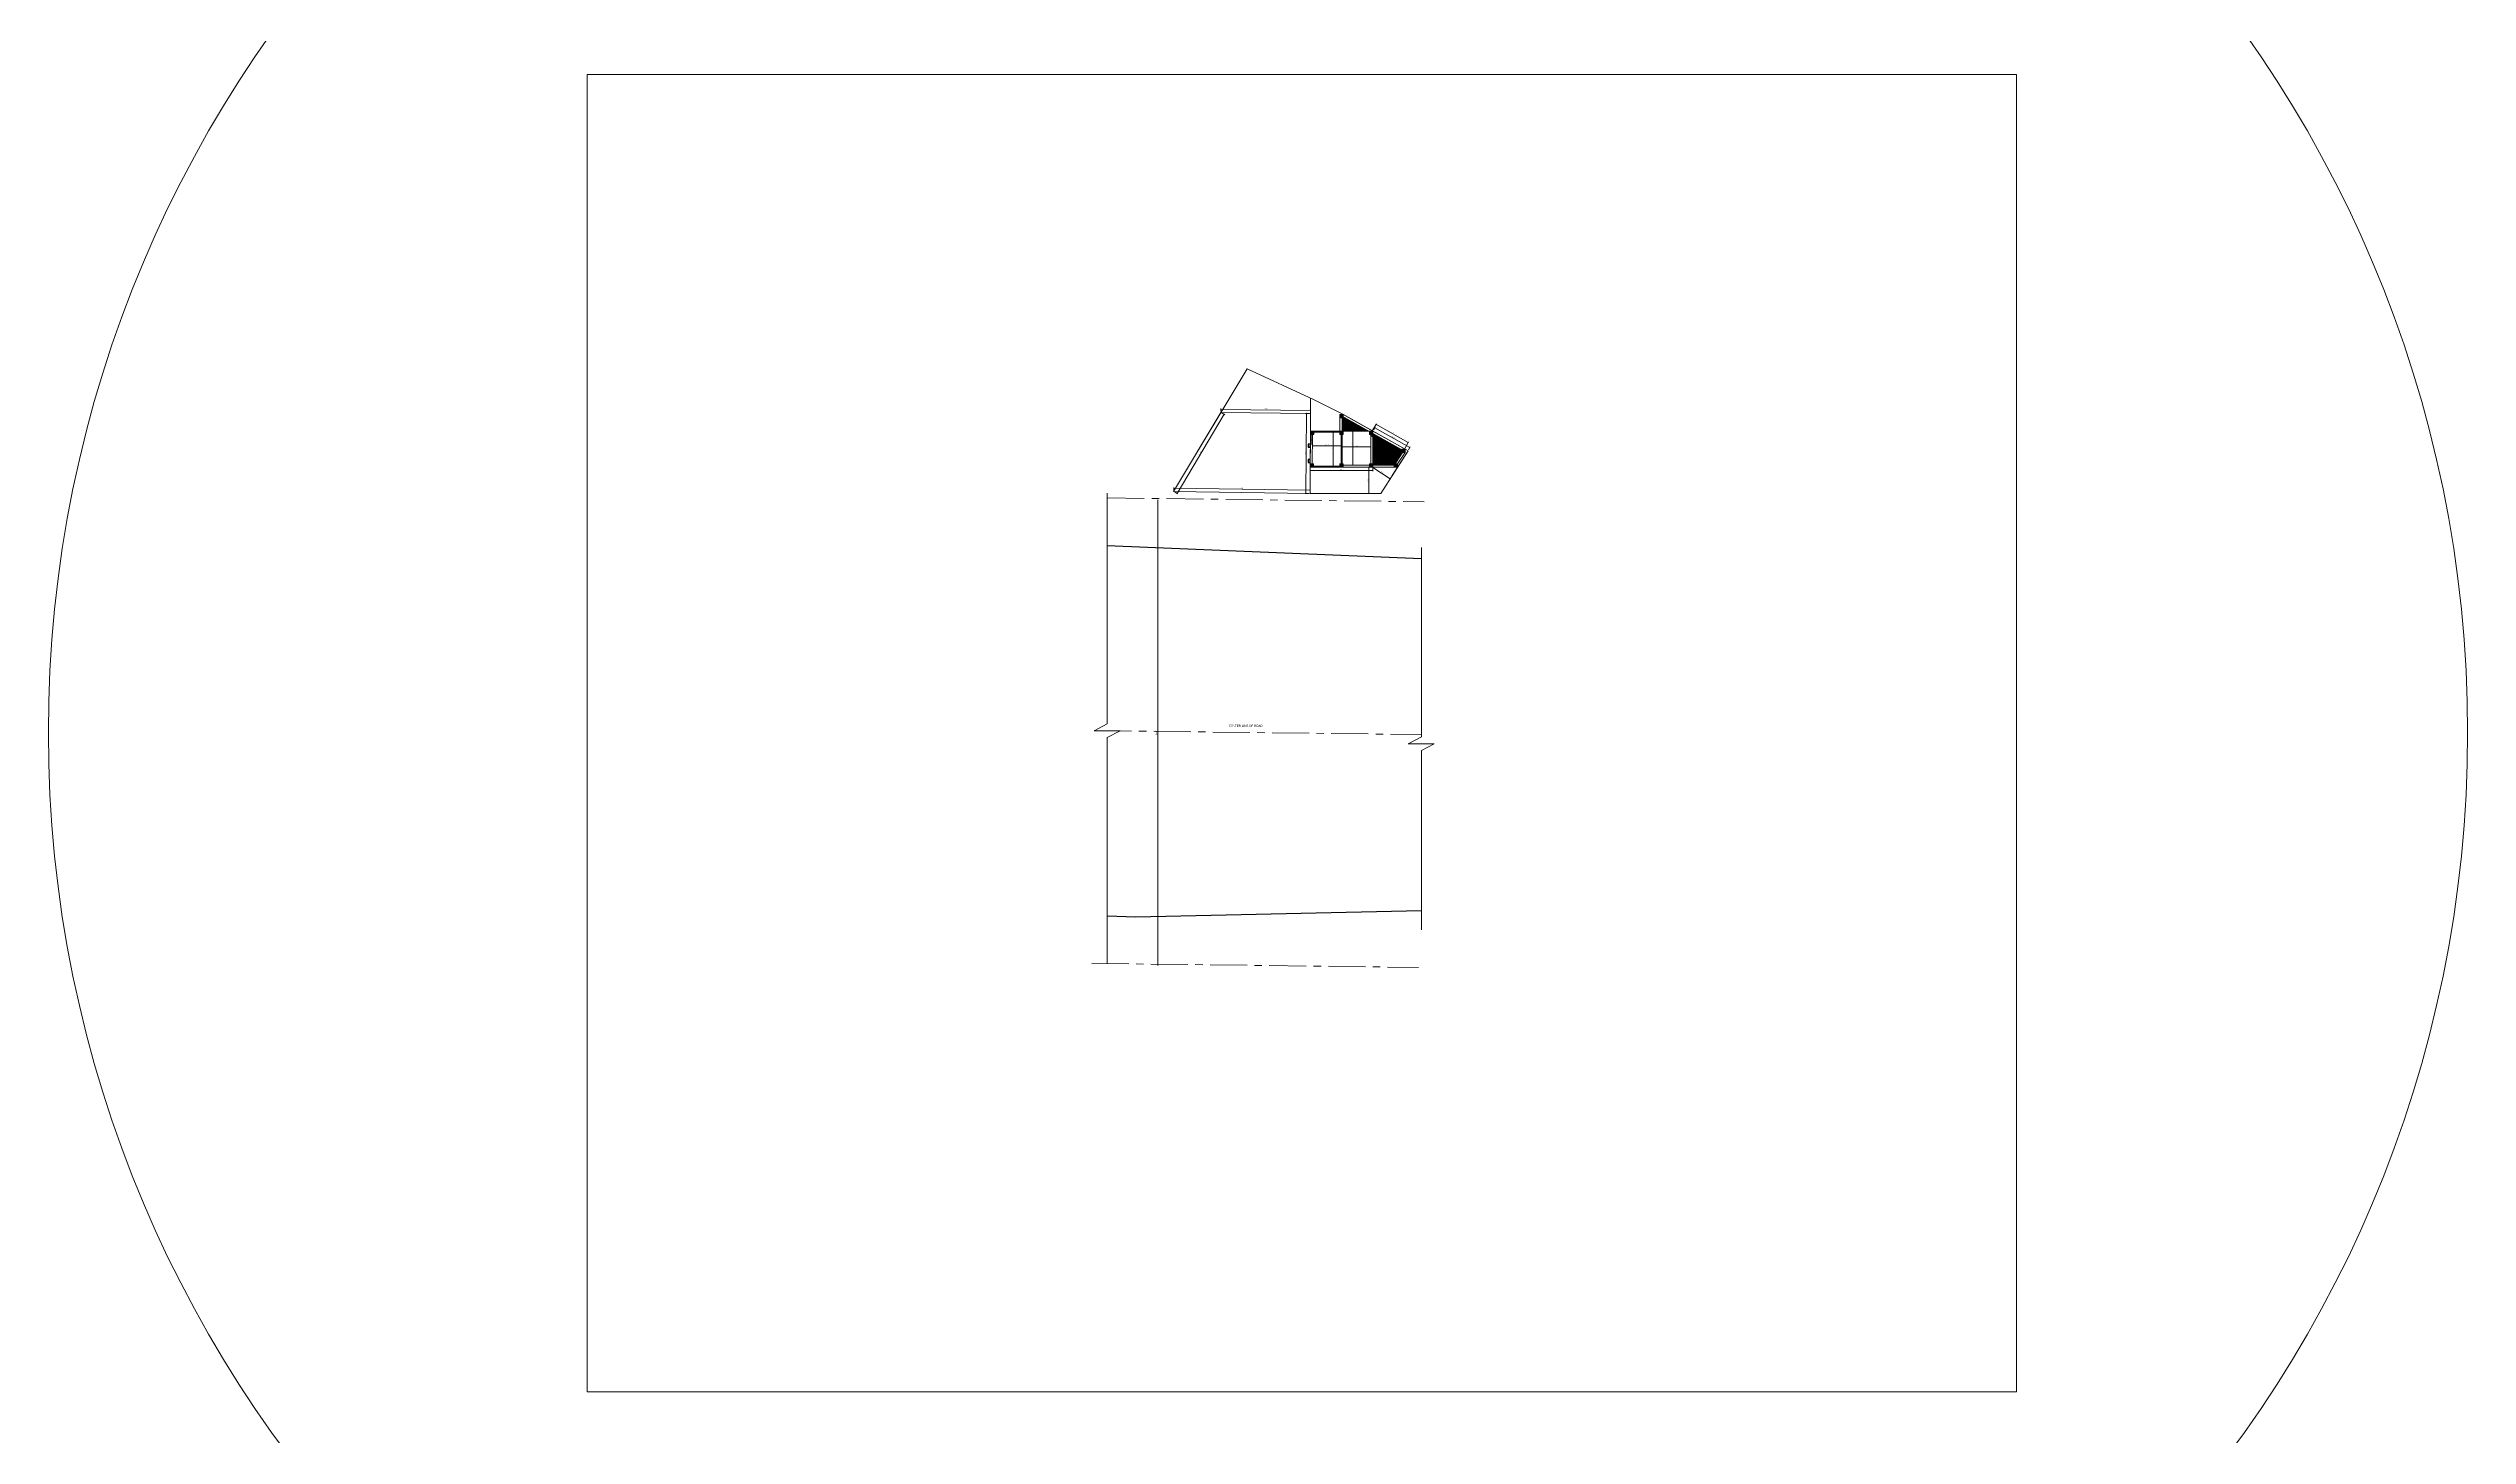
# Model space of a CAD drawing. Header units: inches. Extents: x 4069 to 291496, y -47643 to 12535.
# Drawn here: x 74546 to 84765, y -5665 to 199 of the extents above; entities that cross this region are included whole.
import ezdxf

# ---------------------------------------------------------------- set-up
doc = ezdxf.new("R2010")
doc.units = ezdxf.units.IN
doc.header["$LTSCALE"] = 5
doc.header["$MEASUREMENT"] = 0
doc.linetypes.add('CENTER', pattern=[2, 1.25, -0.25, 0.25, -0.25])
doc.layers.add('A-WALL', color=7, linetype='Continuous', lineweight=9)
doc.layers.add('DOOR', color=62, linetype='Continuous', lineweight=0)
for name, color, linetype in [('DIM', 5, 'Continuous'), ('TEXT', 6, 'Continuous'), ('WALL', 7, 'Continuous')]:
    doc.layers.add(name, color=color, linetype=linetype)
doc.layers.add('dim line', color=7, linetype='Continuous', lineweight=15, true_color=0xfab2b2)
doc.styles.get("Standard").update_dxf_attribs({"font": 'arial.ttf'})
doc.styles.add('tt', font='stylu.ttf', dxfattribs={"height": 8})
doc.dimstyles.new('Copy(2) of STANDARD', dxfattribs={"dimtxt": 2, "dimasz": 4, "dimexe": 0, "dimexo": 0, "dimgap": 2, "dimtad": 1, "dimdec": 0, "dimzin": 0, "dimdsep": 46, "dimlunit": 3, "dimtxsty": 'tt', "dimblk": 'ARCHTICK', "dimcen": 0.0505, "dimse1": 1, "dimse2": 1, "dimclrd": 5, "dimclre": 5, "dimclrt": 7, "dimadec": 1, "dimazin": 0, "dimtm": 1e-09, "dimtfac": 1, "dimtdec": 0, "dimtofl": 0, "dimtmove": 1, "dimatfit": 3, "dimfxl": 1, "dimtolj": 2, "dimtzin": 0, "dimlwd": 13, "dimarcsym": 0})
doc.dimstyles.new('Standard$0', dxfattribs={"dimtxt": 6, "dimasz": 4, "dimexe": 3, "dimexo": 6, "dimgap": 3, "dimtad": 1, "dimdec": 1, "dimzin": 0, "dimdsep": 46, "dimlunit": 4, "dimtxsty": 'Standard', "dimcen": 0.09, "dimclrd": 6, "dimclre": 6, "dimclrt": 7, "dimadec": 0, "dimazin": 0, "dimtfac": 1, "dimtdec": 1, "dimtix": 1, "dimtofl": 0, "dimtmove": 1, "dimatfit": 3, "dimfxl": 1, "dimtolj": 1, "dimtzin": 0, "dimlwd": 18, "dimlwe": 18, "dimarcsym": 0})

# ---------------------------------------------------------------- blocks, each defined once
blk = doc.blocks.new('_ArchTick')
at = {"color": 0, "linetype": 'ByBlock', "const_width": 0.15}
blk.add_lwpolyline([(-0.5, -0.5), (0.5, 0.5)], dxfattribs=at)
blk = doc.blocks.new('*D1963')
at = {"layer": 'Defpoints', "color": 0, "ltscale": 5, "transparency": 16777216}
for p in [(79689, -1710), (79233, -3677), (79664, -3677)]:
    blk.add_point(p, dxfattribs=at)
at = {"layer": 'DIM', "color": 5, "lineweight": 13, "ltscale": 5, "transparency": 16777216}
blk.add_line((79233, -1710), (79233, -3677), dxfattribs=at)
at = {"layer": 'DIM', "color": 5, "lineweight": 13, "ltscale": 5, "transparency": 16777216, "xscale": 4, "yscale": 4, "zscale": 4}
for p, rotation in [((79233, -1710), 90), ((79233, -3677), 270)]:
    blk.add_blockref('_ArchTick', p, dxfattribs=dict(at, rotation=rotation))
at = {"layer": 'DIM', "color": 7, "ltscale": 5, "transparency": 16777216, "insert": (79227, -2694), "char_height": 8, "attachment_point": 5, "rotation": 90, "style": 'tt'}
blk.add_mtext("\\A2;164'", dxfattribs=at)
blk = doc.blocks.new('oblique')
at = {"color": 0, "lineweight": -2}
blk.add_line((0.25, 0.25), (-0.25, -0.25), dxfattribs=at)
at = {"layer": 'dim line', "lineweight": 9}
for p, q in [((-0.4375, 0), (0.4375, 0)), ((0, 0.4375), (0, -0.4375))]:
    blk.add_line(p, q, dxfattribs=at)
blk = doc.blocks.new('*D1961')
at = {"layer": 'A-WALL', "color": 47, "lineweight": 0, "ltscale": 5, "transparency": 16777216}
for p, q in [((80135, -1572), (80121, -1572)), ((80135, -1682), (80121, -1682))]:
    blk.add_line(p, q, dxfattribs=at)
at = {"layer": 'A-WALL', "color": 33, "lineweight": 0, "ltscale": 5, "transparency": 16777216}
blk.add_line((80124, -1572), (80124, -1682), dxfattribs=at)
at = {"layer": 'Defpoints', "color": 0, "ltscale": 5, "transparency": 16777216}
for p in [(80140, -1572, -58), (80124, -1682), (80140, -1682, -58)]:
    blk.add_point(p, dxfattribs=at)
at = {"layer": 'A-WALL', "color": 33, "lineweight": 0, "ltscale": 5, "transparency": 16777216, "xscale": 2, "yscale": 2, "zscale": 2}
for p, rotation in [((80124, -1572), 90), ((80124, -1682), 270)]:
    blk.add_blockref('oblique', p, dxfattribs=dict(at, rotation=rotation))
at = {"layer": 'A-WALL', "color": 7, "ltscale": 5, "transparency": 16777216, "insert": (80121, -1627), "char_height": 4.5, "attachment_point": 5, "rotation": 90}
blk.add_mtext('\\A1;9\'-3"', dxfattribs=at)
blk = doc.blocks.new('_OBLIQUE')
at = {"color": 0, "linetype": 'ByBlock'}
blk.add_line((-0.5, -0.5), (0.5, 0.5), dxfattribs=at)
blk = doc.blocks.new('*D1962')
at = {"layer": 'A-WALL', "color": 47, "lineweight": 0, "ltscale": 5, "transparency": 16777216}
for p, q in [((80144, -1414), (80151, -1402)), ((80292, -1498), (80299, -1486))]:
    blk.add_line(p, q, dxfattribs=at)
at = {"layer": 'A-WALL', "color": 33, "lineweight": 0, "ltscale": 5, "transparency": 16777216}
blk.add_line((80149, -1405), (80297, -1488), dxfattribs=at)
at = {"layer": 'Defpoints', "color": 0, "ltscale": 5, "transparency": 16777216}
for p in [(80141, -1419, -58), (80290, -1502, -58), (80297, -1488)]:
    blk.add_point(p, dxfattribs=at)
at = {"layer": 'A-WALL', "color": 33, "lineweight": 0, "ltscale": 5, "transparency": 16777216, "xscale": 2, "yscale": 2, "zscale": 2}
for p, rotation in [((80149, -1405), 150.6791819765451), ((80297, -1488), 330.6791819765451)]:
    blk.add_blockref('oblique', p, dxfattribs=dict(at, rotation=rotation))
at = {"layer": 'A-WALL', "color": 7, "ltscale": 5, "transparency": 16777216, "insert": (80225, -1444), "char_height": 4.5, "attachment_point": 5, "rotation": 330.6792}
blk.add_mtext('\\A1;14\'-2"', dxfattribs=at)
blk = doc.blocks.new('*D1956')
at = {"layer": 'A-WALL', "color": 47, "lineweight": 0, "ltscale": 5, "transparency": 16777216}
for p, q in [((79943, -1423), (79976, -1423)), ((79943, -1567), (79976, -1567))]:
    blk.add_line(p, q, dxfattribs=at)
at = {"layer": 'A-WALL', "color": 33, "lineweight": 0, "ltscale": 5, "transparency": 16777216}
blk.add_line((79973, -1423), (79973, -1567), dxfattribs=at)
at = {"layer": 'Defpoints', "color": 0, "ltscale": 5, "transparency": 16777216}
for p in [(79938, -1423, -58), (79938, -1567, -58), (79973, -1567)]:
    blk.add_point(p, dxfattribs=at)
at = {"layer": 'A-WALL', "color": 33, "lineweight": 0, "ltscale": 5, "transparency": 16777216, "xscale": 2, "yscale": 2, "zscale": 2}
for p, rotation in [((79973, -1423), 90), ((79973, -1567), 270)]:
    blk.add_blockref('oblique', p, dxfattribs=dict(at, rotation=rotation))
at = {"layer": 'A-WALL', "color": 7, "ltscale": 5, "transparency": 16777216, "insert": (79970, -1495), "char_height": 4.5, "attachment_point": 5, "rotation": 90}
blk.add_mtext("\\A1;12'", dxfattribs=at)
blk = doc.blocks.new('*D1957')
at = {"layer": 'A-WALL', "color": 47, "lineweight": 0, "ltscale": 5, "transparency": 16777216}
for p, q in [((79886, -1490), (79886, -1478)), ((80007, -1490), (80007, -1478))]:
    blk.add_line(p, q, dxfattribs=at)
at = {"layer": 'A-WALL', "color": 33, "lineweight": 0, "ltscale": 5, "transparency": 16777216}
blk.add_line((79886, -1481), (80007, -1481), dxfattribs=at)
at = {"layer": 'Defpoints', "color": 0, "ltscale": 5, "transparency": 16777216}
for p in [(79886, -1495, -58), (80007, -1481), (80007, -1495, -58)]:
    blk.add_point(p, dxfattribs=at)
at = {"layer": 'A-WALL', "color": 33, "lineweight": 0, "ltscale": 5, "transparency": 16777216, "xscale": 2, "yscale": 2, "zscale": 2, "rotation": 180}
blk.add_blockref('oblique', (79886, -1481), dxfattribs=at)
at = {"layer": 'A-WALL', "color": 33, "lineweight": 0, "ltscale": 5, "transparency": 16777216, "xscale": 2, "yscale": 2, "zscale": 2}
blk.add_blockref('oblique', (80007, -1481), dxfattribs=at)
at = {"layer": 'A-WALL', "color": 7, "ltscale": 5, "transparency": 16777216, "insert": (79946, -1479), "char_height": 4.5, "attachment_point": 5}
blk.add_mtext('\\A1;10\'-1"', dxfattribs=at)
blk = doc.blocks.new('*D1958')
at = {"layer": 'A-WALL', "color": 33, "lineweight": 0, "ltscale": 5, "transparency": 16777216}
blk.add_line((80011, -1485), (80132, -1485), dxfattribs=at)
at = {"layer": 'A-WALL', "color": 47, "lineweight": 0, "ltscale": 5, "transparency": 16777216}
for p, q in [((80011, -1486), (80011, -1488)), ((80132, -1486), (80132, -1488))]:
    blk.add_line(p, q, dxfattribs=at)
at = {"layer": 'Defpoints', "color": 0, "ltscale": 5, "transparency": 16777216}
for p in [(80011, -1481, -58), (80132, -1481, -58), (80132, -1485)]:
    blk.add_point(p, dxfattribs=at)
at = {"layer": 'A-WALL', "color": 33, "lineweight": 0, "ltscale": 5, "transparency": 16777216, "xscale": 2, "yscale": 2, "zscale": 2, "rotation": 180}
blk.add_blockref('oblique', (80011, -1485), dxfattribs=at)
at = {"layer": 'A-WALL', "color": 33, "lineweight": 0, "ltscale": 5, "transparency": 16777216, "xscale": 2, "yscale": 2, "zscale": 2}
blk.add_blockref('oblique', (80132, -1485), dxfattribs=at)
at = {"layer": 'A-WALL', "color": 7, "ltscale": 5, "transparency": 16777216, "insert": (80072, -1483), "char_height": 4.5, "attachment_point": 5}
blk.add_mtext('\\A1;10\'-1"', dxfattribs=at)
blk = doc.blocks.new('*D1959')
at = {"layer": 'A-WALL', "color": 47, "lineweight": 0, "ltscale": 5, "transparency": 16777216}
for p, q in [((80069, -1391), (80054, -1391)), ((80064, -1563), (80054, -1563))]:
    blk.add_line(p, q, dxfattribs=at)
at = {"layer": 'A-WALL', "color": 33, "lineweight": 0, "ltscale": 5, "transparency": 16777216}
blk.add_line((80057, -1563), (80057, -1391), dxfattribs=at)
at = {"layer": 'Defpoints', "color": 0, "ltscale": 5, "transparency": 16777216}
for p in [(80057, -1391), (80074, -1391, -58), (80069, -1563, -58)]:
    blk.add_point(p, dxfattribs=at)
at = {"layer": 'A-WALL', "color": 33, "lineweight": 0, "ltscale": 5, "transparency": 16777216, "xscale": 2, "yscale": 2, "zscale": 2}
for p, rotation in [((80057, -1391), 90), ((80057, -1563), 270)]:
    blk.add_blockref('oblique', p, dxfattribs=dict(at, rotation=rotation))
at = {"layer": 'A-WALL', "color": 7, "ltscale": 5, "transparency": 16777216, "insert": (80054, -1477), "char_height": 4.5, "attachment_point": 5, "rotation": 90}
blk.add_mtext('\\A1;14\'-3"', dxfattribs=at)
blk = doc.blocks.new('*D1965')
at = {"layer": 'A-WALL', "color": 47, "lineweight": 0, "ltscale": 5, "transparency": 16777216}
for p, q in [((80141, -1558), (80141, -1551)), ((80231, -1558), (80231, -1551))]:
    blk.add_line(p, q, dxfattribs=at)
at = {"layer": 'A-WALL', "color": 33, "lineweight": 0, "ltscale": 5, "transparency": 16777216}
blk.add_line((80231, -1554), (80141, -1554), dxfattribs=at)
at = {"layer": 'Defpoints', "color": 0, "ltscale": 5, "transparency": 16777216}
for p in [(80141, -1554), (80141, -1563, -58), (80231, -1563, -58)]:
    blk.add_point(p, dxfattribs=at)
at = {"layer": 'A-WALL', "color": 33, "lineweight": 0, "ltscale": 5, "transparency": 16777216, "xscale": 2, "yscale": 2, "zscale": 2, "rotation": 180}
blk.add_blockref('oblique', (80141, -1554), dxfattribs=at)
at = {"layer": 'A-WALL', "color": 33, "lineweight": 0, "ltscale": 5, "transparency": 16777216, "xscale": 2, "yscale": 2, "zscale": 2}
blk.add_blockref('oblique', (80231, -1554), dxfattribs=at)
at = {"layer": 'A-WALL', "color": 7, "ltscale": 5, "transparency": 16777216, "insert": (80186, -1551), "char_height": 4.5, "attachment_point": 5}
blk.add_mtext('\\A1;7\'-6"', dxfattribs=at)
blk = doc.blocks.new('*D1966')
at = {"layer": 'A-WALL', "color": 47, "lineweight": 0, "ltscale": 5, "transparency": 16777216}
for p, q in [((80139, -1576), (80139, -1575)), ((80212, -1623), (80213, -1623))]:
    blk.add_line(p, q, dxfattribs=at)
at = {"layer": 'A-WALL', "color": 33, "lineweight": 0, "ltscale": 5, "transparency": 16777216}
blk.add_line((80141, -1573), (80214, -1620), dxfattribs=at)
at = {"layer": 'Defpoints', "color": 0, "ltscale": 5, "transparency": 16777216}
for p in [(80141, -1572, -58), (80214, -1620), (80215, -1619, -58)]:
    blk.add_point(p, dxfattribs=at)
at = {"layer": 'A-WALL', "color": 33, "lineweight": 0, "ltscale": 5, "transparency": 16777216, "xscale": 2, "yscale": 2, "zscale": 2}
for p, rotation in [((80141, -1573), 147.4840471670219), ((80214, -1620), 327.4840471670219)]:
    blk.add_blockref('oblique', p, dxfattribs=dict(at, rotation=rotation))
at = {"layer": 'A-WALL', "color": 7, "ltscale": 5, "transparency": 16777216, "insert": (80179, -1594), "char_height": 4.5, "attachment_point": 5, "rotation": 327.484}
blk.add_mtext('\\A1;7\'-4"', dxfattribs=at)
blk = doc.blocks.new('*D1967')
at = {"layer": 'A-WALL', "color": 47, "lineweight": 0, "ltscale": 5, "transparency": 16777216}
for p, q in [((80197, -1463), (80175, -1463)), ((80181, -1563), (80175, -1563))]:
    blk.add_line(p, q, dxfattribs=at)
at = {"layer": 'A-WALL', "color": 33, "lineweight": 0, "ltscale": 5, "transparency": 16777216}
blk.add_line((80178, -1463), (80178, -1563), dxfattribs=at)
at = {"layer": 'Defpoints', "color": 0, "ltscale": 5, "transparency": 16777216}
for p in [(80202, -1463, -58), (80178, -1563), (80186, -1563, -58)]:
    blk.add_point(p, dxfattribs=at)
at = {"layer": 'A-WALL', "color": 33, "lineweight": 0, "ltscale": 5, "transparency": 16777216, "xscale": 2, "yscale": 2, "zscale": 2}
for p, rotation in [((80178, -1463), 90), ((80178, -1563), 270)]:
    blk.add_blockref('oblique', p, dxfattribs=dict(at, rotation=rotation))
at = {"layer": 'A-WALL', "color": 7, "ltscale": 5, "transparency": 16777216, "insert": (80175, -1513), "char_height": 4.5, "attachment_point": 5, "rotation": 90}
blk.add_mtext('\\A1;8\'-3"', dxfattribs=at)
blk = doc.blocks.new('*D1968')
at = {"layer": 'A-WALL', "color": 47, "lineweight": 0, "ltscale": 5, "transparency": 16777216}
for p, q in [((80139, -1433), (80134, -1443)), ((80261, -1502), (80256, -1511))]:
    blk.add_line(p, q, dxfattribs=at)
at = {"layer": 'A-WALL', "color": 33, "lineweight": 0, "ltscale": 5, "transparency": 16777216}
blk.add_line((80135, -1440), (80257, -1509), dxfattribs=at)
at = {"layer": 'Defpoints', "color": 0, "ltscale": 5, "transparency": 16777216}
for p in [(80141, -1429, -58), (80257, -1509), (80263, -1498, -58)]:
    blk.add_point(p, dxfattribs=at)
at = {"layer": 'A-WALL', "color": 33, "lineweight": 0, "ltscale": 5, "transparency": 16777216, "xscale": 2, "yscale": 2, "zscale": 2}
for p, rotation in [((80135, -1440), 150.6791819765456), ((80257, -1509), 330.6791819765455)]:
    blk.add_blockref('oblique', p, dxfattribs=dict(at, rotation=rotation))
at = {"layer": 'A-WALL', "color": 7, "ltscale": 5, "transparency": 16777216, "insert": (80197, -1472), "char_height": 4.5, "attachment_point": 5, "rotation": 330.6792}
blk.add_mtext('\\A1;11\'-8"', dxfattribs=at)
blk = doc.blocks.new('*D1969')
at = {"layer": 'A-WALL', "color": 47, "lineweight": 0, "ltscale": 5, "transparency": 16777216}
for p, q in [((80137, -1421), (80156, -1388)), ((80273, -1498), (80292, -1464))]:
    blk.add_line(p, q, dxfattribs=at)
at = {"layer": 'A-WALL', "color": 33, "lineweight": 0, "ltscale": 5, "transparency": 16777216}
blk.add_line((80154, -1390), (80290, -1467), dxfattribs=at)
at = {"layer": 'Defpoints', "color": 0, "ltscale": 5, "transparency": 16777216}
for p in [(80134, -1426, -58), (80270, -1502, -58), (80290, -1467)]:
    blk.add_point(p, dxfattribs=at)
at = {"layer": 'A-WALL', "color": 33, "lineweight": 0, "ltscale": 5, "transparency": 16777216, "xscale": 2, "yscale": 2, "zscale": 2}
for p, rotation in [((80154, -1390), 150.679181976548), ((80290, -1467), 330.679181976548)]:
    blk.add_blockref('oblique', p, dxfattribs=dict(at, rotation=rotation))
at = {"layer": 'A-WALL', "color": 7, "ltscale": 5, "transparency": 16777216, "insert": (80224, -1426), "char_height": 4.5, "attachment_point": 5, "rotation": 330.6792}
blk.add_mtext("\\A1;13'", dxfattribs=at)
blk = doc.blocks.new('*D1970')
at = {"layer": 'A-WALL', "color": 47, "lineweight": 0, "ltscale": 5, "transparency": 16777216}
for p, q in [((79876, -1577), (79876, -1588)), ((80141, -1577), (80141, -1588))]:
    blk.add_line(p, q, dxfattribs=at)
at = {"layer": 'A-WALL', "color": 33, "lineweight": 0, "ltscale": 5, "transparency": 16777216}
blk.add_line((79876, -1585), (80141, -1585), dxfattribs=at)
at = {"layer": 'Defpoints', "color": 0, "ltscale": 5, "transparency": 16777216}
for p in [(79876, -1572, -58), (80141, -1572, -58), (80141, -1585)]:
    blk.add_point(p, dxfattribs=at)
at = {"layer": 'A-WALL', "color": 33, "lineweight": 0, "ltscale": 5, "transparency": 16777216, "xscale": 2, "yscale": 2, "zscale": 2, "rotation": 180}
blk.add_blockref('oblique', (79876, -1585), dxfattribs=at)
at = {"layer": 'A-WALL', "color": 33, "lineweight": 0, "ltscale": 5, "transparency": 16777216, "xscale": 2, "yscale": 2, "zscale": 2}
blk.add_blockref('oblique', (80141, -1585), dxfattribs=at)
at = {"layer": 'A-WALL', "color": 7, "ltscale": 5, "transparency": 16777216, "insert": (80009, -1582), "char_height": 4.5, "attachment_point": 5}
blk.add_mtext('\\A1;22\'-1"', dxfattribs=at)
blk = doc.blocks.new('*D1972')
at = {"layer": 'A-WALL', "color": 47, "lineweight": 0, "ltscale": 5, "transparency": 16777216}
for p, q in [((79881, -1433), (79880, -1433)), ((79881, -1474), (79880, -1474))]:
    blk.add_line(p, q, dxfattribs=at)
at = {"layer": 'A-WALL', "color": 33, "lineweight": 0, "ltscale": 5, "transparency": 16777216}
blk.add_line((79883, -1433), (79883, -1474), dxfattribs=at)
at = {"layer": 'Defpoints', "color": 0, "ltscale": 5, "transparency": 16777216}
for p in [(79883, -1474), (79886, -1433, -58), (79886, -1474, -58)]:
    blk.add_point(p, dxfattribs=at)
at = {"layer": 'A-WALL', "color": 33, "lineweight": 0, "ltscale": 5, "transparency": 16777216, "xscale": 2, "yscale": 2, "zscale": 2}
for p, rotation in [((79883, -1433), 90), ((79883, -1474), 270)]:
    blk.add_blockref('oblique', p, dxfattribs=dict(at, rotation=rotation))
at = {"layer": 'A-WALL', "color": 7, "ltscale": 5, "transparency": 16777216, "insert": (79881, -1454), "char_height": 4.5, "attachment_point": 5, "rotation": 90}
blk.add_mtext('\\A1;3\'-6"', dxfattribs=at)
blk = doc.blocks.new('*D2563')
at = {"layer": 'A-WALL', "color": 47, "lineweight": 0, "ltscale": 5, "transparency": 16777216}
for p, q in [((79499, -1335), (79499, -1324)), ((79878, -1339), (79878, -1329))]:
    blk.add_line(p, q, dxfattribs=at)
at = {"layer": 'A-WALL', "color": 33, "lineweight": 0, "ltscale": 5, "transparency": 16777216}
blk.add_line((79878, -1332), (79499, -1327), dxfattribs=at)
at = {"layer": 'Defpoints', "color": 0, "ltscale": 5, "transparency": 16777216}
for p in [(79499, -1327), (79499, -1340, -58), (79878, -1344, -58)]:
    blk.add_point(p, dxfattribs=at)
at = {"layer": 'A-WALL', "color": 33, "lineweight": 0, "ltscale": 5, "transparency": 16777216, "xscale": 2, "yscale": 2, "zscale": 2}
for p, rotation in [((79499, -1327), 179.3189926732725), ((79878, -1332), 359.3189926732724)]:
    blk.add_blockref('oblique', p, dxfattribs=dict(at, rotation=rotation))
at = {"layer": 'A-WALL', "color": 7, "ltscale": 5, "transparency": 16777216, "insert": (79689, -1327), "char_height": 4.5, "attachment_point": 5, "rotation": 359.319}
blk.add_mtext('\\A1;31\'-7"', dxfattribs=at)
blk = doc.blocks.new('*D2564')
at = {"layer": 'A-WALL', "color": 33, "lineweight": 0, "ltscale": 5, "transparency": 16777216}
blk.add_line((79513, -1348), (79314, -1682), dxfattribs=at)
at = {"layer": 'A-WALL', "color": 47, "lineweight": 0, "ltscale": 5, "transparency": 16777216}
for p, q in [((79503, -1342), (79516, -1350)), ((79304, -1676), (79316, -1684))]:
    blk.add_line(p, q, dxfattribs=at)
at = {"layer": 'Defpoints', "color": 0, "ltscale": 5, "transparency": 16777216}
for p in [(79499, -1340, -58), (79300, -1674, -58), (79314, -1682)]:
    blk.add_point(p, dxfattribs=at)
at = {"layer": 'A-WALL', "color": 33, "lineweight": 0, "ltscale": 5, "transparency": 16777216, "xscale": 2, "yscale": 2, "zscale": 2}
for p, rotation in [((79513, -1348), 59.11731704924701), ((79314, -1682), 239.117317049247)]:
    blk.add_blockref('oblique', p, dxfattribs=dict(at, rotation=rotation))
at = {"layer": 'A-WALL', "color": 7, "ltscale": 5, "transparency": 16777216, "insert": (79411, -1514), "char_height": 4.5, "attachment_point": 5, "rotation": 59.1173}
blk.add_mtext('\\A1;32\'-5"', dxfattribs=at)
blk = doc.blocks.new('*D2565')
at = {"layer": 'A-WALL', "color": 47, "lineweight": 0, "ltscale": 5, "transparency": 16777216}
for p, q in [((79300, -1669), (79300, -1657)), ((79876, -1677), (79876, -1666))]:
    blk.add_line(p, q, dxfattribs=at)
at = {"layer": 'A-WALL', "color": 33, "lineweight": 0, "ltscale": 5, "transparency": 16777216}
blk.add_line((79300, -1660), (79876, -1669), dxfattribs=at)
at = {"layer": 'Defpoints', "color": 0, "ltscale": 5, "transparency": 16777216}
for p in [(79300, -1674, -58), (79875, -1682, -58), (79876, -1669)]:
    blk.add_point(p, dxfattribs=at)
at = {"layer": 'A-WALL', "color": 33, "lineweight": 0, "ltscale": 5, "transparency": 16777216, "xscale": 2, "yscale": 2, "zscale": 2}
for p, rotation in [((79300, -1660), 179.1401444559383), ((79876, -1669), 359.1401444559383)]:
    blk.add_blockref('oblique', p, dxfattribs=dict(at, rotation=rotation))
at = {"layer": 'A-WALL', "color": 7, "ltscale": 5, "transparency": 16777216, "insert": (79588, -1661), "char_height": 4.5, "attachment_point": 5, "rotation": 359.1401}
blk.add_mtext("\\A1;48'", dxfattribs=at)
blk = doc.blocks.new('*D2566')
at = {"layer": 'A-WALL', "color": 47, "lineweight": 0, "ltscale": 5, "transparency": 16777216}
for p, q in [((79873, -1344), (79857, -1344)), ((79870, -1682), (79855, -1682))]:
    blk.add_line(p, q, dxfattribs=at)
at = {"layer": 'A-WALL', "color": 33, "lineweight": 0, "ltscale": 5, "transparency": 16777216}
blk.add_line((79858, -1682), (79860, -1344), dxfattribs=at)
at = {"layer": 'Defpoints', "color": 0, "ltscale": 5, "transparency": 16777216}
for p in [(79860, -1344), (79878, -1344, -58), (79875, -1682, -58)]:
    blk.add_point(p, dxfattribs=at)
at = {"layer": 'A-WALL', "color": 33, "lineweight": 0, "ltscale": 5, "transparency": 16777216, "xscale": 2, "yscale": 2, "zscale": 2}
for p, rotation in [((79860, -1344), 89.62590714723008), ((79858, -1682), 269.6259071472301)]:
    blk.add_blockref('oblique', p, dxfattribs=dict(at, rotation=rotation))
at = {"layer": 'A-WALL', "color": 7, "ltscale": 5, "transparency": 16777216, "insert": (79856, -1513), "char_height": 4.5, "attachment_point": 5, "rotation": 89.6259}
blk.add_mtext('\\A1;28\'-2"', dxfattribs=at)

msp = doc.modelspace()

# ---------------------------------------------------------------- hatches: boundary and pattern name
at = {"layer": 'A-WALL', "ltscale": 5}
h = msp.add_hatch(dxfattribs=at)
h.set_pattern_fill('ANSI31', color=256)
h.set_pattern_definition([(45, (55564.70544, -3071.51249), (-0.08838834765, 0.08838834765), [])])
h.paths.add_polyline_path([(79891.16235, -1432.79134), (79891.16235, -1418.79134), (79877.16235, -1418.79134), (79877.16235, -1432.79134)])
h = msp.add_hatch(dxfattribs=at)
h.set_pattern_fill('ANSI31', color=256)
h.set_pattern_definition([(45, (55579.67826, -3000.98769), (-0.08838834765, 0.08838834765), [])])
h.paths.add_polyline_path([(80015.75628, -1348.26654), (80001.75628, -1348.26654), (80001.75628, -1362.26654), (80015.75628, -1362.26654)])
h = msp.add_hatch(dxfattribs=at)
h.set_pattern_fill('ANSI31', color=256)
h.set_pattern_definition([(45, (55579.67826, -3071.51249), (-0.08838834765, 0.08838834765), [])])
h.paths.add_polyline_path([(80015.75628, -1418.79134), (80001.75628, -1418.79134), (80001.75628, -1432.79134), (80015.75628, -1432.79134)])
h = msp.add_hatch(dxfattribs=at)
h.set_pattern_fill('ANSI31', color=256)
h.paths.add_polyline_path([(80015.75628, -1358.58893), (80015.75628, -1362.26654), (80010.75628, -1362.26654), (80010.75628, -1418.79134), (80122.94444, -1418.79134)])
h = msp.add_hatch(dxfattribs=at)
h.set_pattern_fill('ANSI31', color=256)
h.set_pattern_definition([(45, (55595.62394, -3071.51249), (-0.08838834765, 0.08838834765), [])])
h.paths.add_polyline_path([(80141.32307, -1432.79134), (80141.32307, -1418.79134), (80127.32307, -1418.79134), (80127.32307, -1432.79134)])
h = msp.add_hatch(dxfattribs=at)
h.set_pattern_fill('ANSI31', color=256)
h.paths.add_polyline_path([(80266.42953, -1509.11231), (80263.20971, -1509.11231), (80263.20971, -1497.57157), (80141.32307, -1429.11373), (80141.32307, -1432.79134), (80141.32307, -1562.79134), (80231.11399, -1562.79134), (80231.11399, -1557.79134), (80234.33381, -1557.79134)])
h.paths.add_polyline_path([(80178.83313, -1555.43519), (80193.60086, -1555.43519), (80193.60086, -1546.162), (80178.83313, -1546.162)], flags=24)
h.paths.add_polyline_path([(80180.14329, -1520.43091), (80180.14329, -1505.66318), (80170.8701, -1505.66318), (80170.8701, -1520.43091)], flags=24)
h.paths.add_polyline_path([(80187.02727, -1471.42913), (80202.95148, -1480.37299), (80207.49256, -1472.28778), (80191.56835, -1463.34392)], flags=24)
h = msp.add_hatch(dxfattribs=at)
h.set_pattern_fill('ANSI31', color=256)
h.set_pattern_definition([(45, (55731.51058, -2998.83345), (-0.08838834765, 0.08838834765), [])])
h.paths.add_polyline_path([(80263.20971, -1495.11231), (80263.20971, -1509.11231), (80277.20971, -1509.11231), (80277.20971, -1495.11231)])
h = msp.add_hatch(dxfattribs=at)
h.set_pattern_fill('ANSI31', color=256)
h.set_pattern_definition([(45, (55563.79788, -3061.5127), (-0.08838834765, 0.08838834765), [])])
h.paths.add_polyline_path([(79876.25478, -1557.79156), (79876.25478, -1571.79156), (79890.25478, -1571.79156), (79890.25478, -1557.79156)])
h = msp.add_hatch(dxfattribs=at)
h.set_pattern_fill('ANSI31', color=256)
h.set_pattern_definition([(45, (55579.67826, -3061.51249), (-0.08838834765, 0.08838834765), [])])
h.paths.add_polyline_path([(80015.75628, -1557.79134), (80001.75628, -1557.79134), (80001.75628, -1571.79134), (80015.75628, -1571.79134)])
h = msp.add_hatch(dxfattribs=at)
h.set_pattern_fill('ANSI31', color=256)
h.set_pattern_definition([(45, (55595.62394, -3061.51249), (-0.08838834765, 0.08838834765), [])])
h.paths.add_polyline_path([(80127.32307, -1557.79134), (80127.32307, -1571.79134), (80141.32307, -1571.79134), (80141.32307, -1557.79134)])
h = msp.add_hatch(dxfattribs=at)
h.set_pattern_fill('ANSI31', color=256)
h.set_pattern_definition([(45, (55699.41486, -3061.51249), (-0.08838834765, 0.08838834765), [])])
h.paths.add_polyline_path([(80231.11399, -1557.79134), (80231.11399, -1571.79134), (80245.11399, -1571.79134), (80245.11399, -1557.79134)])

# ---------------------------------------------------------------- linework, layer by layer
for p, q in [((79019.26753, -1902.17077, -31.2793), (80346.02203, -1957.14548, -59.12383)), ((79139.61726, -3473.95849, 1.516), (79019.26753, -3468.79189, 1.516)), ((80346.02203, -3445.88322, 1.516), (79139.61726, -3473.95849, 1.516))]:
    msp.add_line(p, q)
for p, q in [((79877.64811, -1344.39347), (79878.07193, -1279.48231)), ((79891.16235, -1423.29134), (80001.75628, -1423.29134)), ((80001.75628, -1418.79134), (80001.75628, -1362.26654)), ((80010.75628, -1418.79134), (80010.75628, -1362.26654)), ((80011.34899, -1356.11357), (80136.91578, -1426.63837)), ((80015.75628, -1348.26654), (80141.32307, -1418.79134)), ((80245.11399, -1477.08569), (80141.32307, -1418.79134)), ((80263.20971, -1497.57157), (80141.32307, -1429.11373)), ((79886.07113, -1432.79134), (79885.18968, -1557.79134)), ((80006.50628, -1432.79134), (80006.50628, -1557.79134)), ((80011.00628, -1432.79134), (80011.00628, -1557.79134)), ((80132.32307, -1557.79134), (80132.32307, -1432.79134)), ((80223.05668, -1606.39313), (80289.56895, -1502.05389)), ((80234.33381, -1557.79134), (80269.69593, -1504.15822)), ((80245.11399, -1571.79134), (80289.56895, -1502.05389)), ((80245.11399, -1557.79134), (80277.20971, -1509.11231)), ((79890.18949, -1567.29134), (80001.75628, -1567.29134)), ((80015.75628, -1562.79134), (80127.32307, -1562.79134)), ((80141.32307, -1562.79134), (80231.11399, -1562.79134)), ((80141.32307, -1571.79134), (80245.11399, -1571.79134)), ((79875.44127, -1682.38626), (80174.61396, -1682.38626)), ((79875.44127, -1682.38626), (80025.02762, -1682.38626))]:
    msp.add_line(p, q, dxfattribs=at)
at = {"layer": 'A-WALL', "linetype": 'CENTER', "ltscale": 25}
for p, q in [((79019.26753, -1701.34349), (80358.14325, -1717.83743)), ((78965.44781, -2684.75514), (80346.02203, -2701.76277)), ((78953.32659, -3668.68048), (80333.90082, -3685.68811))]:
    msp.add_line(p, q, dxfattribs=at)
at = {"layer": 'A-WALL', "ltscale": 5, "elevation": -58.16904}
for points in [[(79609.63165, -1155.2048), (79299.50613, -1673.74238), (79875.44127, -1682.38626), (80174.61396, -1682.38626), (80289.56895, -1502.05389), (80013.47507, -1346.9853), (79890.10999, -1285.05546)], [(79876.16337, -1571.79134), (80141.32307, -1571.79134), (80141.32307, -1418.79134), (80015.75628, -1348.26654), (80001.75628, -1348.26654), (80001.75628, -1418.79134), (79877.16235, -1418.79134)], [(79877.16235, -1432.79134), (79891.16235, -1432.79134), (79891.16235, -1418.79134), (79877.16235, -1418.79134)], [(80001.75628, -1362.26654), (80015.75628, -1362.26654), (80015.75628, -1348.26654), (80001.75628, -1348.26654)], [(80001.75628, -1418.79134), (80141.32307, -1418.79134), (80015.75628, -1348.26654), (80001.75628, -1348.26654)], [(80001.75628, -1418.79134), (80001.75628, -1348.26654), (80015.75628, -1348.26654), (80141.32307, -1418.79134), (80122.94444, -1418.79134), (80015.75628, -1358.58893), (80015.75628, -1362.26654), (80010.75628, -1362.26654), (80010.75628, -1418.79134)], [(80001.75628, -1432.79134), (80015.75628, -1432.79134), (80015.75628, -1418.79134), (80001.75628, -1418.79134)], [(80015.75628, -1358.58893), (80015.75628, -1362.26654), (80010.75628, -1362.26654), (80010.75628, -1418.79134), (80122.94444, -1418.79134)], [(80127.32307, -1432.79134), (80141.32307, -1432.79134), (80141.32307, -1418.79134), (80127.32307, -1418.79134)], [(80141.32307, -1418.79134), (80141.32307, -1429.11373), (80263.20971, -1497.57157), (80263.20971, -1509.11231), (80266.42953, -1509.11231), (80234.33381, -1557.79134), (80231.11399, -1557.79134), (80231.11399, -1562.79134), (80141.32307, -1562.79134), (80141.32307, -1571.79134), (80245.11399, -1571.79134), (80289.56895, -1502.05389), (80245.11399, -1477.08569)], [(80263.20971, -1495.11231), (80277.20971, -1495.11231), (80277.20971, -1509.11231), (80263.20971, -1509.11231)], [(79876.25478, -1557.79156), (79890.25478, -1557.79156), (79890.25478, -1571.79156), (79876.25478, -1571.79156)], [(80001.75628, -1557.79134), (80015.75628, -1557.79134), (80015.75628, -1571.79134), (80001.75628, -1571.79134)], [(80127.32307, -1557.79134), (80141.32307, -1557.79134), (80141.32307, -1571.79134), (80127.32307, -1571.79134)], [(80231.11399, -1557.79134), (80245.11399, -1557.79134), (80245.11399, -1571.79134), (80231.11399, -1571.79134)]]:
    msp.add_lwpolyline(points, close=True, dxfattribs=at)
at = {"layer": 'A-WALL', "linetype": 'Continuous', "ltscale": 5}
for points, elevation in [([(79019.26753, -1680.87017), (79019.26753, -2656.74065), (78963.6778, -2685.67647), (79072.94074, -2685.92647), (79019.26753, -2714.53545), (79019.26753, -3669.49282)], -31.2793), ([(80346.02203, -1910.29663), (80346.02203, -2711.71537), (80290.43231, -2740.65119), (80399.69525, -2740.90119), (80346.02203, -2769.51016), (80346.02203, -3526.94646)], -59.12383)]:
    msp.add_lwpolyline(points, dxfattribs=dict(at, elevation=elevation))
at = {"layer": 'DOOR', "lineweight": 13}
msp.add_lwpolyline([(76821.84174, 88.19251), (82860.0879, 88.19251), (82860.0879, -5478.89657), (76821.84174, -5478.89657)], close=True, dxfattribs=at)
at = {"layer": 'DOOR', "lineweight": 13, "elevation": -58.16904}
msp.add_lwpolyline([(79299.50613, -1673.74238), (79875.44127, -1682.38626), (79877.64811, -1344.39347), (79499.17279, -1339.89477)], close=True, dxfattribs=at)
at = {"layer": 'DOOR', "lineweight": 13}
msp.add_circle((79655.73492, -2693.25895), 5109.35508, dxfattribs=at)
at = {"layer": 'WALL', "color": 2, "linetype": 'ByBlock', "ltscale": 5, "elevation": -58.16904}
for points in [[(79867.79986, -1474.27904), (79867.72151, -1486.27901), (79876.72096, -1486.39313), (79876.79931, -1474.39316)], [(79867.37546, -1539.27888), (79867.29711, -1551.27886), (79876.29656, -1551.39297), (79876.37491, -1539.393)]]:
    msp.add_lwpolyline(points, close=True, dxfattribs=at)

# ---------------------------------------------------------------- texts
at = {"layer": 'TEXT', "lineweight": 70, "style": 'tt'}
msp.add_text('CENTER LINE OF ROAD ', height=9, dxfattribs=at).set_placement((79532.60478, -2668.95024, -58.16904))

# ---------------------------------------------------------------- dimensions: what is measured, and where the dimension line sits
at = {"layer": 'A-WALL', "ltscale": 5}
for p1, p2, distance, picture, middle in [((79877.64811, -1344.39347, -58.16904), (79499.17279, -1339.89477, -58.16904), -12.74121, '*D2563', (79688.59515, -1326.60489)), ((79499.17279, -1339.89477, -58.16904), (79299.50613, -1673.74238, -58.16904), 16.52111, '*D2564', (79411.11595, -1513.86182)), ((79875.44127, -1682.38626, -58.16904), (79877.64811, -1344.39347, -58.16904), 17.79149, '*D2566', (79855.95606, -1513.25544)), ((80141.32307, -1429.11373, -58.16904), (80263.20971, -1497.57157, -58.16904), -12.64187, '*D1968', (80197.44565, -1471.92581)), ((80134.32307, -1425.79134, -58.16904), (80270.20971, -1502.11231, -58.16904), 40.83083, '*D1969', (80223.63194, -1425.91126)), ((80141.32307, -1418.79134, -58.16904), (80289.56895, -1502.05389, -58.16904), 15.78929, '*D1962', (80224.5292, -1444.25034)), ((80141.32307, -1571.79134, -58.16904), (80215.12431, -1618.83681, -58.16904), -1.39243, '*D1966', (80178.95343, -1594.16932)), ((79299.50613, -1673.74238, -58.16904), (79875.44127, -1682.38626, -58.16904), 13.87952, '*D2565', (79587.72397, -1661.3891))]:
    dim = msp.add_aligned_dim(p1=p1, p2=p2, distance=distance, dimstyle='Standard$0', override={"dimtxt": 4.5, "dimasz": 2, "dimexo": 5, "dimgap": 0.5, "dimdec": 0, "dimzin": 12, "dimpost": '\\X', "dimblk": 'oblique', "dimcen": 3, "dimclrd": 33, "dimclre": 47, "dimtfac": 0.5, "dimtdec": 0, "dimfxl": 3, "dimlwd": 0, "dimlwe": 0}, dxfattribs=at)
    dim.commit()
    dim.dimension.update_dxf_attribs({"geometry": picture, "text_midpoint": middle})
for base, p1, p2, picture, middle in [((79973.23509, -1567.29134), (79938.34223, -1423.29134, -58.16904), (79938.34223, -1567.29134, -58.16904), '*D1956', (79970.47588, -1495.29134)), ((80056.99488, -1391.37597), (80069.19575, -1562.79134, -58.16904), (80074.13238, -1391.37597, -58.16904), '*D1959', (80054.19577, -1477.08365)), ((79883.444, -1474.45369), (79886.07113, -1432.79134, -58.16904), (79886.07113, -1474.45369, -58.16904), '*D1972', (79880.64489, -1453.62252)), ((80178.27511, -1562.79134), (80202.26639, -1463.34265, -58.16904), (80186.21853, -1562.79134, -58.16904), '*D1967', (80175.476, -1513.067)), ((80124.24856, -1682.38626), (80140.31104, -1571.79134, -58.16904), (80140.31104, -1682.38626, -58.16904), '*D1961', (80121.44945, -1627.0888))]:
    dim = msp.add_linear_dim(base=base, p1=p1, p2=p2, angle=90, dimstyle='Standard$0', override={"dimtxt": 4.5, "dimasz": 2, "dimexo": 5, "dimgap": 0.5, "dimdec": 0, "dimzin": 12, "dimpost": '\\X', "dimblk": 'oblique', "dimcen": 3, "dimclrd": 33, "dimclre": 47, "dimtfac": 0.5, "dimtdec": 0, "dimfxl": 3, "dimlwd": 0, "dimlwe": 0}, dxfattribs=at)
    dim.commit()
    dim.dimension.update_dxf_attribs({"geometry": picture, "text_midpoint": middle})
for base, p1, p2, picture, middle in [((80006.50628, -1481.46659), (79885.6304, -1495.29134, -58.16904), (80006.50628, -1495.29134, -58.16904), '*D1957', (79946.06834, -1478.66902)), ((80132.32307, -1485.30274), (80011.00628, -1481.46659, -58.16904), (80132.32307, -1481.46659, -58.16904), '*D1958', (80071.66467, -1482.50516)), ((80141.32307, -1584.74684), (79876.16337, -1571.79134, -58.16904), (80141.32307, -1571.79134, -58.16904), '*D1970', (80008.74322, -1581.98763)), ((80141.32307, -1553.56394), (80231.11399, -1562.79134, -58.16904), (80141.32307, -1562.79134, -58.16904), '*D1965', (80186.21853, -1550.76636))]:
    dim = msp.add_linear_dim(base=base, p1=p1, p2=p2, dimstyle='Standard$0', override={"dimtxt": 4.5, "dimasz": 2, "dimexo": 5, "dimgap": 0.5, "dimdec": 0, "dimzin": 12, "dimpost": '\\X', "dimblk": 'oblique', "dimcen": 3, "dimclrd": 33, "dimclre": 47, "dimtfac": 0.5, "dimtdec": 0, "dimfxl": 3, "dimlwd": 0, "dimlwe": 0}, dxfattribs=at)
    dim.commit()
    dim.dimension.update_dxf_attribs({"geometry": picture, "text_midpoint": middle})
at = {"layer": 'DIM', "ltscale": 5}
dim = msp.add_linear_dim(base=(79232.94418, -3677.44114), p1=(79688.70539, -1709.59046), p2=(79664.46296, -3677.44114), angle=90, dimstyle='Copy(2) of STANDARD', dxfattribs=at)
dim.commit()
dim.dimension.update_dxf_attribs({"geometry": '*D1963', "text_midpoint": (79226.76556, -2693.5158)})

doc.saveas('drawing.dxf')
